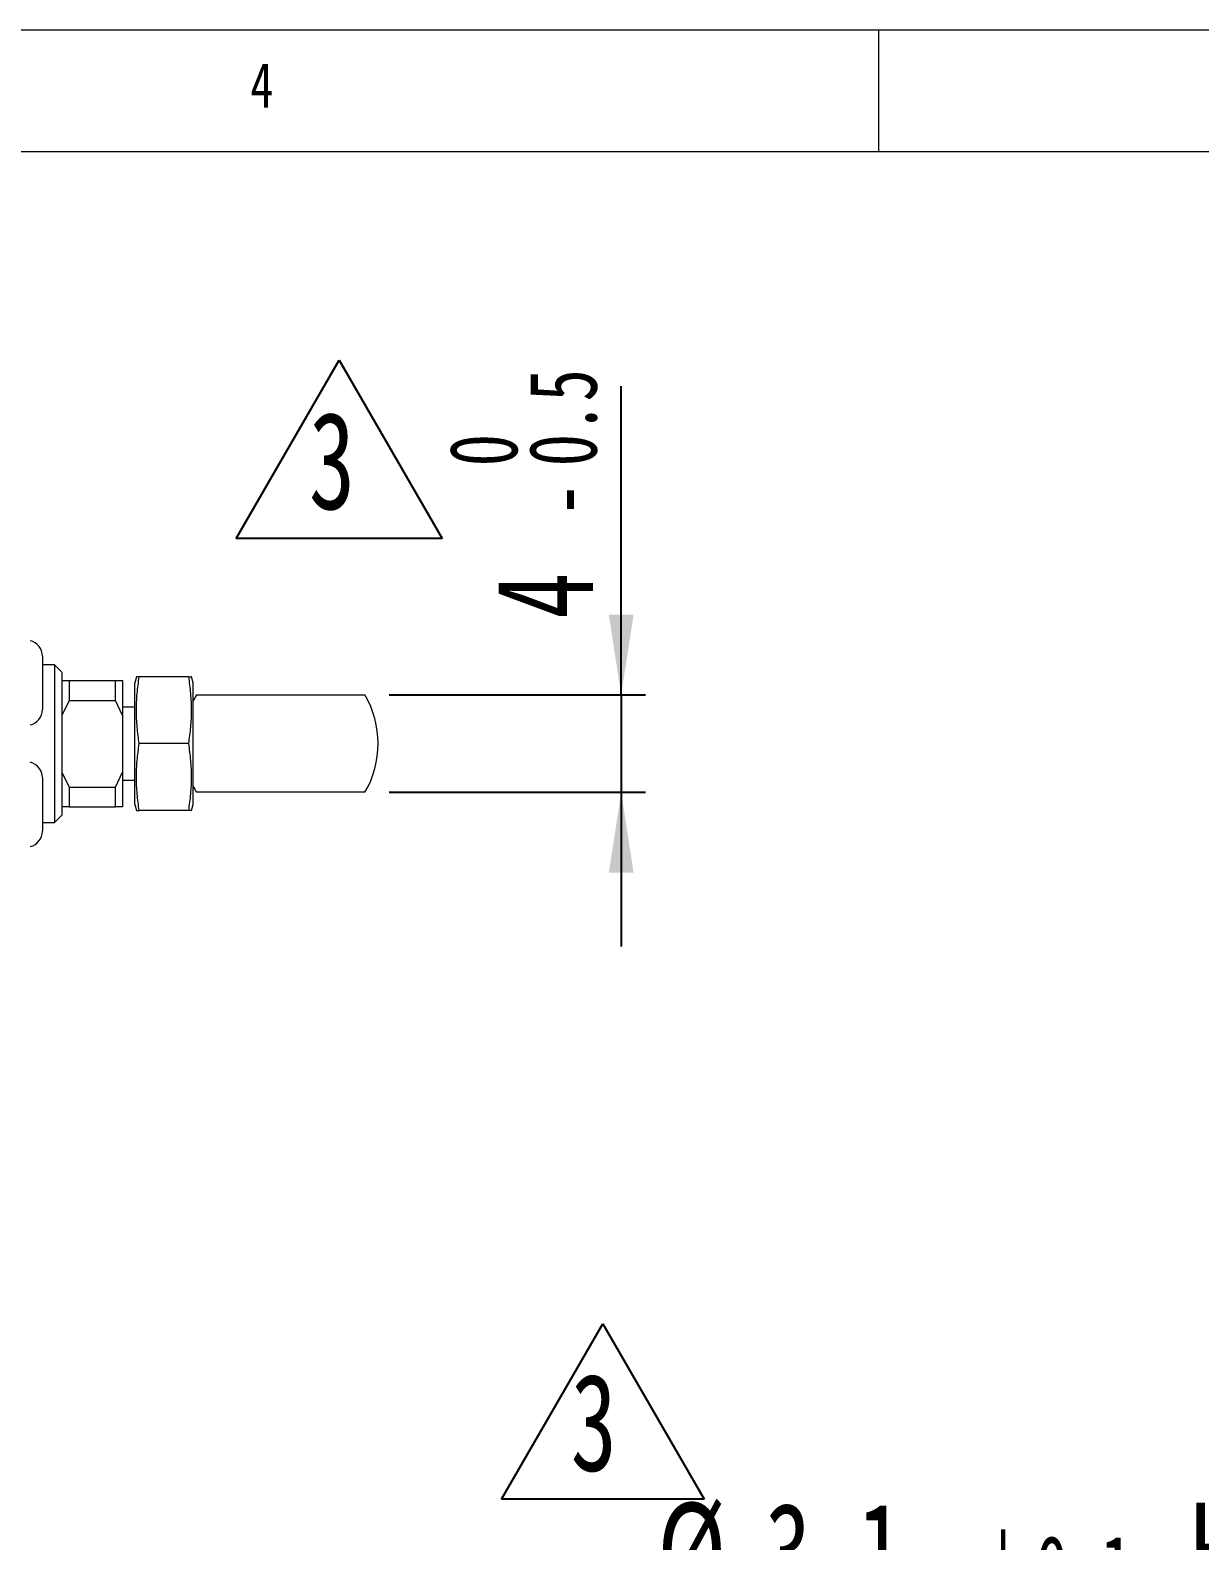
# Paper-space layout '시트2-ENG' of a CAD drawing. Header units: millimetres. Extents: x 5 to 415, y 5 to 292.
# Drawn here: x 175.1 to 223.2, y 229.9 to 292 of the extents above; entities that cross this region are included whole.
import ezdxf

# ---------------------------------------------------------------- set-up
doc = ezdxf.new("R2010")
doc.units = ezdxf.units.MM
doc.linetypes.add('CENTERX2', pattern=[20.32, 12.7, -2.54, 2.54, -2.54])
doc.layers.add('CENTER_LINE', color=7, linetype='CENTERX2')
doc.styles.add('SLDTEXTSTYLE0', font='TXT', dxfattribs={"width": 0.7})
doc.styles.add('SLDTEXTSTYLE3', font='TXT', dxfattribs={"width": 0.75})
doc.dimstyles.new('SLDDIMSTYLE4', dxfattribs={"dimtxt": 4, "dimasz": 3.302, "dimexe": 0, "dimexo": 0.0625, "dimgap": 1, "dimtad": 0, "dimtih": 1, "dimtoh": 1, "dimrnd": 1e-09, "dimzin": 12, "dimdsep": 46, "dimtxsty": 'SLDTEXTSTYLE0', "dimsah": 1, "dimcen": 0, "dimadec": 0, "dimazin": 3, "dimtol": 1, "dimtp": 0.1, "dimtm": 0.1, "dimtfac": 1, "dimtmove": 0, "dimatfit": 3, "dimfxl": 1, "dimfrac": 2, "dimtolj": 1, "dimarcsym": 0})
doc.dimstyles.new('SLDDIMSTYLE7', dxfattribs={"dimtxt": 4, "dimasz": 3.302, "dimexe": 0, "dimexo": 0.0625, "dimgap": 1, "dimtad": 1, "dimrnd": 1e-09, "dimzin": 12, "dimdsep": 46, "dimtxsty": 'SLDTEXTSTYLE0', "dimsah": 1, "dimcen": 0.09, "dimadec": 0, "dimazin": 3, "dimtol": 1, "dimtm": 0.5, "dimtfac": 1, "dimtmove": 0, "dimatfit": 0, "dimfxl": 1, "dimfrac": 2, "dimtolj": 1, "dimarcsym": 0})

# ---------------------------------------------------------------- blocks, each defined once
blk = doc.blocks.new('SW_NOTE_0_14')
at = {"layer": 'CENTER_LINE', "color": 0}
for p, q in [((-2.993, -0.043), (1.241, 7.29)), ((1.241, 7.29), (5.475, -0.043)), ((5.475, -0.043), (-2.993, -0.043))]:
    blk.add_line(p, q, dxfattribs=at)
at = {"layer": 'CENTER_LINE', "color": 0, "insert": (0, 5.156), "char_height": 4, "attachment_point": 1, "style": 'SLDTEXTSTYLE0'}
blk.add_mtext('3', dxfattribs=at)
blk = doc.blocks.new('SW_NOTE_0_15')
at = {"layer": 'CENTER_LINE', "color": 0}
for p, q in [((-2.85, -0.006), (1.316, 7.211)), ((1.316, 7.211), (5.483, -0.006)), ((5.483, -0.006), (-2.85, -0.006))]:
    blk.add_line(p, q, dxfattribs=at)
at = {"layer": 'CENTER_LINE', "color": 0, "insert": (0, 5.156), "char_height": 4, "attachment_point": 1, "style": 'SLDTEXTSTYLE0'}
blk.add_mtext('3', dxfattribs=at)
blk = doc.blocks.new('_D_38')
at = {"layer": 'CENTER_LINE'}
for p, q in [((185.871, 182.023), (199.316, 226.28)), ((199.316, 226.28), (235.337, 226.28)), ((184.97, 179.056), (185.871, 182.023)), ((184.97, 179.056), (183.125, 172.981))]:
    blk.add_line(p, q, dxfattribs=at)
for points in [[(185.871, 182.023), (187.317, 185.034), (186.345, 185.33)], [(184.97, 179.056), (183.525, 176.045), (184.497, 175.749)]]:
    blk.add_solid(points, dxfattribs=at)
at = {"layer": 'CENTER_LINE', "attachment_point": 1, "style": 'SLDTEXTSTYLE0'}
for s, insert, char_height in [('%%c', (200.903, 231.436), 4), ('3.1', (205.331, 231.436), 4), ('HOLE', (222.848, 231.436), 4), ('±0.1', (213.792, 230.087), 2.8)]:
    blk.add_mtext(s, dxfattribs=dict(at, insert=insert, char_height=char_height))
blk = doc.blocks.new('_D_45')
at = {"layer": 'CENTER_LINE'}
for p, q in [((199.421, 264.659), (199.421, 278.9)), ((189.885, 264.659), (200.421, 264.659)), ((199.421, 264.659), (199.421, 260.659)), ((189.885, 260.659), (200.421, 260.659)), ((199.421, 260.659), (199.421, 254.309))]:
    blk.add_line(p, q, dxfattribs=at)
for points in [[(199.421, 264.659), (199.929, 267.961), (198.913, 267.961)], [(199.421, 260.659), (198.913, 257.357), (199.929, 257.357)]]:
    blk.add_solid(points, dxfattribs=at)
at = {"layer": 'CENTER_LINE', "attachment_point": 1, "rotation": 90, "style": 'SLDTEXTSTYLE0'}
for s, insert, char_height in [('0.5', (195.613, 274.062), 2.8), ('0', (192.35, 274.062), 2.8), ('-', (195.613, 272.024), 2.8), ('4', (194.265, 267.796), 4)]:
    blk.add_mtext(s, dxfattribs=dict(at, insert=insert, char_height=char_height))

psp = doc.layouts.new('시트2-ENG')

# ---------------------------------------------------------------- linework, layer by layer
at = {"color": 7, "linetype": 'Continuous', "lineweight": 18}
for p, q in [((415, 292), (5, 292)), ((210, 292), (210, 287)), ((410.25, 287), (10, 287)), ((175.621, 266.259), (175.621, 264.059)), ((176.121, 265.899), (175.621, 265.899)), ((176.421, 265.599), (176.121, 265.899)), ((176.121, 265.899), (176.121, 261.016)), ((176.421, 265.599), (176.421, 261.169)), ((179.488, 265.409), (179.421, 265.159)), ((181.64, 265.409), (179.602, 265.409)), ((181.821, 265.159), (181.754, 265.409)), ((176.421, 265.253), (176.722, 265.253)), ((176.722, 265.253), (176.722, 264.432)), ((176.722, 265.253), (178.621, 265.253)), ((178.621, 264.432), (178.621, 265.253)), ((178.621, 265.253), (178.921, 265.253)), ((178.921, 265.253), (178.921, 263.821)), ((179.421, 260.159), (179.421, 265.159)), ((181.821, 260.159), (181.821, 265.159)), ((181.957, 264.659), (188.885, 264.659)), ((176.722, 264.432), (176.421, 263.819)), ((176.722, 264.432), (178.621, 264.432)), ((178.921, 263.821), (178.621, 264.432)), ((179.421, 264.159), (178.921, 264.159)), ((178.921, 263.821), (178.921, 261.486)), ((181.64, 262.659), (179.602, 262.659)), ((175.621, 261.259), (175.621, 259.059)), ((176.121, 261.016), (176.121, 259.419)), ((176.421, 261.486), (176.721, 260.875)), ((176.421, 261.169), (176.421, 259.719)), ((178.621, 260.875), (178.921, 261.486)), ((178.921, 261.486), (178.921, 260.053)), ((178.921, 261.159), (179.421, 261.159)), ((176.721, 260.875), (178.621, 260.875)), ((176.721, 260.875), (176.721, 260.053)), ((178.621, 260.053), (178.621, 260.875)), ((188.885, 260.659), (181.957, 260.659)), ((176.121, 259.419), (176.421, 259.719)), ((176.721, 260.053), (176.421, 260.053)), ((176.721, 260.053), (178.621, 260.053)), ((178.921, 260.053), (178.621, 260.053)), ((179.421, 260.159), (179.488, 259.909)), ((181.64, 259.909), (179.602, 259.909)), ((181.754, 259.909), (181.821, 260.159)), ((175.621, 259.419), (176.121, 259.419))]:
    psp.add_line(p, q, dxfattribs=at)
for centre, radius, start, end in [((174.971, 266.259), 0.65, 0, 76.65764), ((185.421, 262.659), 4, 150, 154.15807), ((185.421, 262.659), 4, 330, 30), ((174.971, 264.059), 0.65, 283.34236, 0), ((174.971, 261.259), 0.65, 0, 76.65764), ((185.421, 262.659), 4, 205.84193, 210), ((174.971, 259.059), 0.65, 283.34236, 0)]:
    psp.add_arc(centre, radius, start, end, dxfattribs=at)
for points, knots in [([(179.602, 265.409), (179.539, 265.409), (179.467, 265.409), (179.496, 265.409), (179.5, 265.409)], [0, 0, 0, 0, 0.866831, 1, 1, 1, 1]), ([(179.602, 262.659), (179.571, 262.886), (179.509, 263.338), (179.478, 264.026), (179.507, 264.718), (179.57, 265.179), (179.602, 265.409)], [0, 0, 0, 0, 0.247646, 0.49521, 0.747561, 1, 1, 1, 1]), ([(181.64, 262.659), (181.671, 262.886), (181.733, 263.338), (181.764, 264.026), (181.735, 264.718), (181.672, 265.179), (181.64, 265.409)], [0, 0, 0, 0, 0.247646, 0.49521, 0.747561, 1, 1, 1, 1]), ([(181.64, 265.409), (181.702, 265.409), (181.774, 265.409), (181.746, 265.409), (181.742, 265.409)], [0, 0, 0, 0, 0.8668313, 1, 1, 1, 1]), ([(179.602, 259.909), (179.571, 260.136), (179.509, 260.588), (179.478, 261.276), (179.507, 261.968), (179.57, 262.429), (179.602, 262.659)], [0, 0, 0, 0, 0.247646, 0.49521, 0.747561, 1, 1, 1, 1]), ([(181.64, 259.909), (181.671, 260.136), (181.733, 260.588), (181.764, 261.276), (181.735, 261.968), (181.672, 262.429), (181.64, 262.659)], [0, 0, 0, 0, 0.2476456, 0.4952095, 0.7475612, 1, 1, 1, 1]), ([(179.499, 259.909), (179.495, 259.909), (179.467, 259.909), (179.539, 259.909), (179.602, 259.909)], [0, 0, 0, 0, 0.119939, 1, 1, 1, 1]), ([(181.743, 259.909), (181.747, 259.909), (181.775, 259.909), (181.703, 259.909), (181.64, 259.909)], [0, 0, 0, 0, 0.1199393, 1, 1, 1, 1])]:
    psp.add_open_spline(points, degree=3, knots=knots, dxfattribs=at)

# ---------------------------------------------------------------- block references
at = {"layer": 'CENTER_LINE'}
for name, p in [('SW_NOTE_0_14', (186.579, 271.144)), ('SW_NOTE_0_15', (197.343, 231.591))]:
    psp.add_blockref(name, p, dxfattribs=at)

# ---------------------------------------------------------------- texts
at = {"color": 7, "linetype": 'Continuous', "lineweight": 0, "insert": (184.167, 290.668), "char_height": 1.852, "attachment_point": 1, "style": 'SLDTEXTSTYLE3'}
psp.add_mtext('4', dxfattribs=at)

# ---------------------------------------------------------------- dimensions: what is measured, and where the dimension line sits
at = {"layer": 'CENTER_LINE'}
dim = psp.add_linear_dim(base=(199.421, 260.659), p1=(188.885, 264.659), p2=(188.885, 260.659), angle=90, dimstyle='SLDDIMSTYLE7', dxfattribs=at)
dim.commit()
dim.dimension.update_dxf_attribs({"geometry": '_D_45', "text_midpoint": (199.421, 273.348), "dimtype": 160})
dim = psp.add_diameter_dim_2p(p1=(185.871, 182.023), p2=(184.97, 179.056), text='<> HOLE', dimstyle='SLDDIMSTYLE4', dxfattribs=at)
dim.commit()
dim.dimension.update_dxf_attribs({"geometry": '_D_38', "text_midpoint": (218.12, 229.11), "dimtype": 163})

doc.saveas('drawing.dxf')
